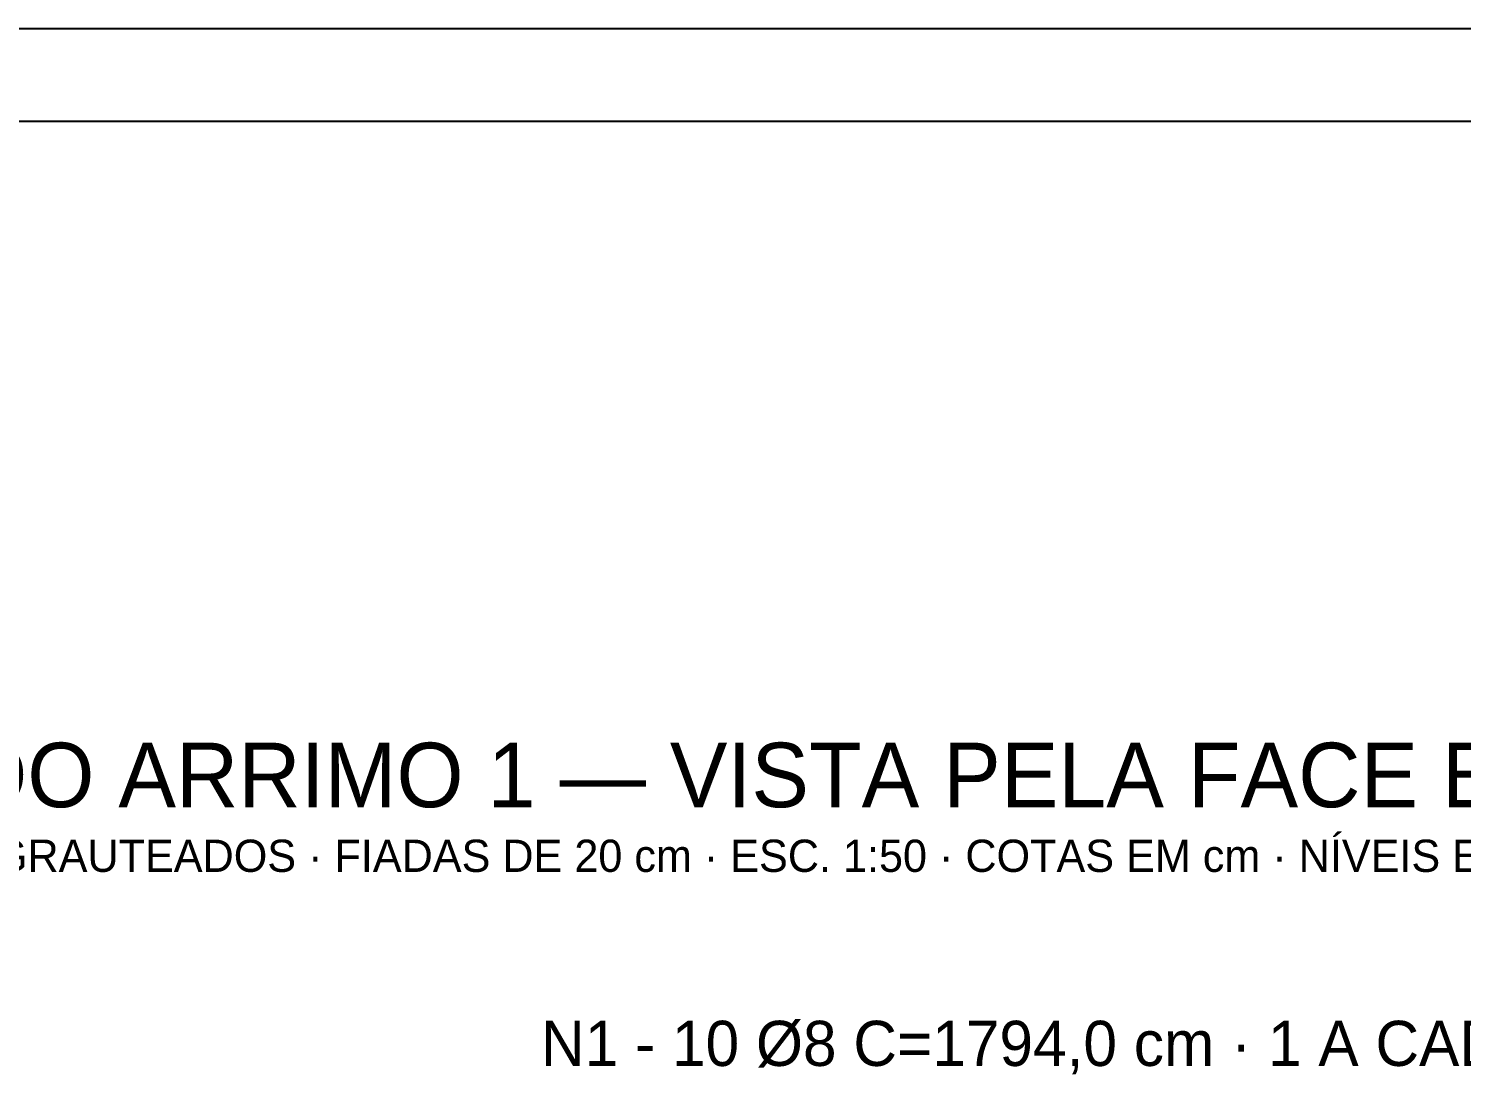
# Model space of a CAD drawing. Header units: millimetres. Extents: x 0 to 3648, y 0 to 594.
# Drawn here: x 2920.8 to 3075.8, y 480.8 to 594 of the extents above; entities that cross this region are included whole.
import ezdxf
from ezdxf.enums import TextEntityAlignment as Align

# ---------------------------------------------------------------- set-up
doc = ezdxf.new("R2010")
doc.units = ezdxf.units.MM
doc.layers.add('MOLDURA', color=7, linetype='CONTINUOUS')
doc.layers.add('TEXTOS', color=2, linetype='CONTINUOUS')

msp = doc.modelspace()

# ---------------------------------------------------------------- linework, layer by layer
at = {"layer": 'MOLDURA'}
for p, q in [((2763, 594), (3604.0001, 594)), ((2783, 584), (3594.0001, 584))]:
    msp.add_line(p, q, dxfattribs=at)

# ---------------------------------------------------------------- texts
at = {"layer": 'TEXTOS'}
for s, height, p in [('ELEVAÇÃO DO ARRIMO 1 — VISTA PELA FACE EXTERNA', 6.98205, (2861.00005, 509.73881)), ('ALVENARIA DE BLOCOS GRAUTEADOS · FIADAS DE 20 cm · ESC. 1:50 · COTAS EM cm · NÍVEIS EM m', 3.49231, (2861.00005, 502.73882))]:
    msp.add_text(s, height=height, dxfattribs=at).set_placement(p)
msp.add_text('N1 - 10 Ø8 C=1794,0 cm · 1 A CADA FIADA', height=4.88718, dxfattribs=at).set_placement((3041.00005, 481.73882), align=Align.CENTER)

doc.saveas('drawing.dxf')
